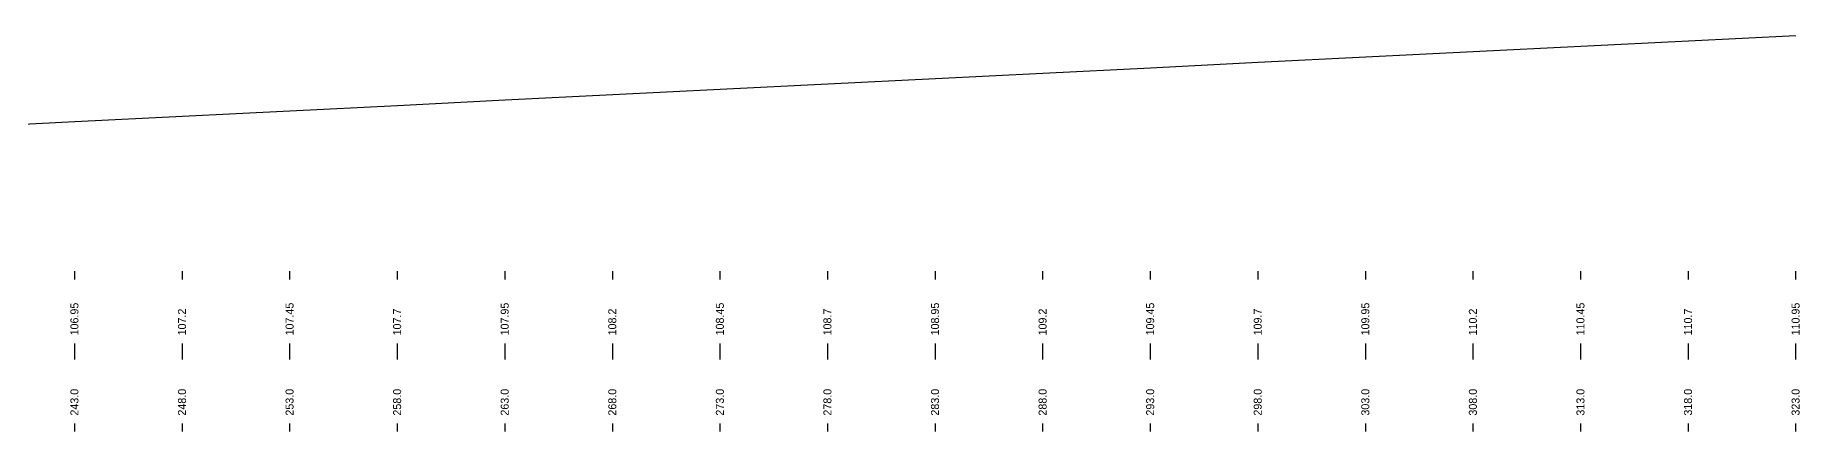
# Model space of a CAD drawing. Header units: metres. Extents: x -6315 to 323173, y -83627 to 12575.
# Drawn here: x 241163 to 323173, y -7340 to 11050 of the extents above; entities that cross this region are included whole.
import ezdxf

# ---------------------------------------------------------------- set-up
doc = ezdxf.new("R2010")
doc.units = ezdxf.units.M

msp = doc.modelspace()

# ---------------------------------------------------------------- linework, layer by layer
for p, q in [((313000, 10550), (318000, 10800)), ((318000, 10800), (323000, 11050)), ((298000, 9800), (303000, 10050)), ((303000, 10050), (308000, 10300)), ((308000, 10300), (313000, 10550)), ((278000, 8800), (283000, 9050)), ((283000, 9050), (288000, 9300)), ((288000, 9300), (293000, 9550)), ((293000, 9550), (298000, 9800)), ((263000, 8050), (268000, 8300)), ((268000, 8300), (273000, 8550)), ((273000, 8550), (278000, 8800)), ((248000, 7300), (253000, 7550)), ((253000, 7550), (258000, 7800)), ((258000, 7800), (263000, 8050)), ((238000, 6800), (243000, 7050)), ((243000, 7050), (248000, 7300)), ((243000, -272), (243000, 100)), ((248000, -272), (248000, 100)), ((253000, -272), (253000, 100)), ((258000, -272), (258000, 100)), ((263000, -272), (263000, 100)), ((268000, -272), (268000, 100)), ((273000, -272), (273000, 100)), ((278000, -272), (278000, 100)), ((283000, -272), (283000, 100)), ((288000, -272), (288000, 100)), ((293000, -272), (293000, 100)), ((298000, -272), (298000, 100)), ((303000, -272), (303000, 100)), ((308000, -272), (308000, 100)), ((313000, -272), (313000, 100)), ((318000, -272), (318000, 100)), ((323000, -272), (323000, 100)), ((243000, -3992), (243000, -3248)), ((248000, -3992), (248000, -3248)), ((253000, -3992), (253000, -3248)), ((258000, -3992), (258000, -3248)), ((263000, -3992), (263000, -3248)), ((268000, -3992), (268000, -3248)), ((273000, -3992), (273000, -3248)), ((278000, -3992), (278000, -3248)), ((283000, -3992), (283000, -3248)), ((288000, -3992), (288000, -3248)), ((293000, -3992), (293000, -3248)), ((298000, -3992), (298000, -3248)), ((303000, -3992), (303000, -3248)), ((308000, -3992), (308000, -3248)), ((313000, -3992), (313000, -3248)), ((318000, -3992), (318000, -3248)), ((323000, -3992), (323000, -3248)), ((243000, -7340), (243000, -6968)), ((248000, -7340), (248000, -6968)), ((253000, -7340), (253000, -6968)), ((258000, -7340), (258000, -6968)), ((263000, -7340), (263000, -6968)), ((268000, -7340), (268000, -6968)), ((273000, -7340), (273000, -6968)), ((278000, -7340), (278000, -6968)), ((283000, -7340), (283000, -6968)), ((288000, -7340), (288000, -6968)), ((293000, -7340), (293000, -6968)), ((298000, -7340), (298000, -6968)), ((303000, -7340), (303000, -6968)), ((308000, -7340), (308000, -6968)), ((313000, -7340), (313000, -6968)), ((318000, -7340), (318000, -6968)), ((323000, -7340), (323000, -6968))]:
    msp.add_line(p, q)

# ---------------------------------------------------------------- texts
for s, p in [('106.95', (243167.4, -2876)), ('107.45', (253167.4, -2876)), ('107.95', (263167.4, -2876)), ('108.45', (273167.4, -2876)), ('108.95', (283167.4, -2876)), ('109.45', (293167.4, -2876)), ('109.95', (303167.4, -2876)), ('110.45', (313167.4, -2876)), ('110.95', (323167.4, -2876)), ('107.2', (248167.4, -2876)), ('107.7', (258167.4, -2876)), ('108.2', (268167.4, -2876)), ('108.7', (278167.4, -2876)), ('109.2', (288167.4, -2876)), ('109.7', (298167.4, -2876)), ('110.2', (308167.4, -2876)), ('110.7', (318167.4, -2876)), ('243.0', (243167.4, -6596)), ('248.0', (248167.4, -6596)), ('253.0', (253167.4, -6596)), ('258.0', (258167.4, -6596)), ('263.0', (263167.4, -6596)), ('268.0', (268167.4, -6596)), ('273.0', (273167.4, -6596)), ('278.0', (278167.4, -6596)), ('283.0', (283167.4, -6596)), ('288.0', (288167.4, -6596)), ('293.0', (293167.4, -6596)), ('298.0', (298167.4, -6596)), ('303.0', (303167.4, -6596)), ('308.0', (308167.4, -6596)), ('313.0', (313167.4, -6596)), ('318.0', (318167.4, -6596)), ('323.0', (323167.4, -6596))]:
    msp.add_text(s, height=372, rotation=90).set_placement(p)

doc.saveas('drawing.dxf')
